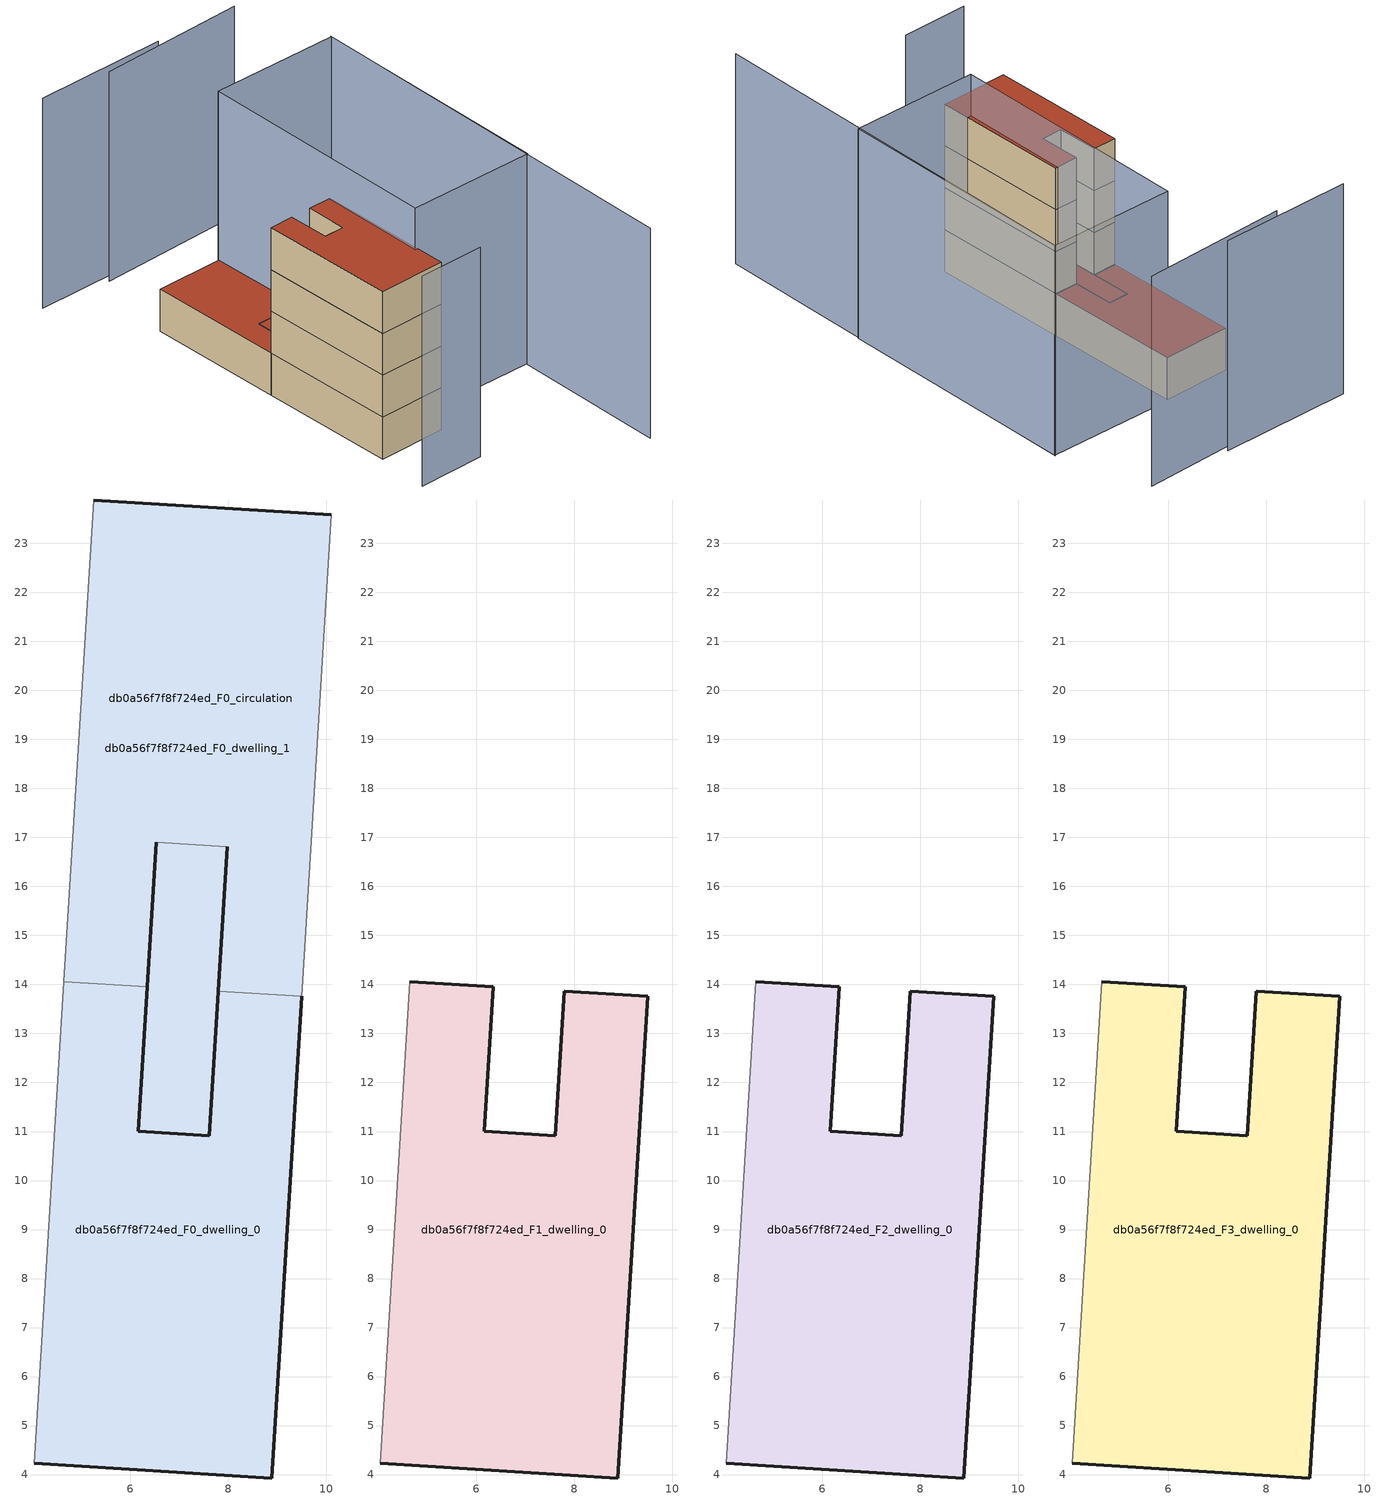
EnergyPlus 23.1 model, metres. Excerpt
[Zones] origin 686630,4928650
db0a56f7f8f724ed_F0_dwelling_0
 floor ground (EU_floor_Construction): 7.98,16.81 7.79,13.86 7.61,10.91 6.16,11 6.52,16.9 z0; 9.49,13.76 8.88,3.93 4.03,4.23 4.64,14.06 6.34,13.95 6.16,11 7.61,10.91 7.79,13.86 z0
 wall outside (EU_wall_Construction): 4.03,4.23 8.88,3.93 9.49,13.76 / 7.79,13.86 7.61,10.91 6.16,11 6.34,13.95 z0:3
 wall adiabatic (EU_wall_Construction): 4.64,14.06 4.03,4.23 z0:3
 wall to db0a56f7f8f724ed_F0_dwelling_1 (EU_wall_Construction): 9.49,13.76 7.79,13.86 / 6.34,13.95 4.64,14.06 z0:3
 roof outside (EU_floor_Construction): 7.61,10.91 7.79,13.86 7.98,16.81 6.52,16.9 6.16,11 z3
db0a56f7f8f724ed_F0_dwelling_1
 floor ground (EU_floor_Construction): 10.1,23.59 9.49,13.76 7.79,13.86 7.81,14.06 7.98,16.81 6.52,16.9 6.39,14.84 6.34,13.95 4.64,14.06 5.25,23.89 z0; 7.98,16.81 7.81,14.06 7.79,13.86 7.61,10.91 6.16,11 6.39,14.84 6.52,16.9 z0
 wall outside (EU_wall_Construction): 6.34,13.95 6.52,16.9 / 7.98,16.81 7.79,13.86 / 10.1,23.59 5.25,23.89 z0:3
 wall adiabatic (EU_wall_Construction): 5.25,23.89 4.64,14.06 / 9.49,13.76 10.1,23.59 z0:3
 wall to db0a56f7f8f724ed_F0_circulation (EU_wall_Construction): 6.52,16.9 7.98,16.81 z0:3
 roof outside (EU_roof_Construction): 7.61,10.91 7.79,13.86 7.81,14.06 7.98,16.81 6.52,16.9 6.39,14.84 6.16,11 z3; 9.49,13.76 10.1,23.59 5.25,23.89 4.64,14.06 6.34,13.95 6.39,14.84 6.52,16.9 7.98,16.81 7.81,14.06 7.79,13.86 z3
db0a56f7f8f724ed_F0_circulation
 floor ground (EU_floor_Construction): 7.98,16.81 7.95,16.31 7.81,14.06 7.79,13.86 7.61,10.91 6.16,11 6.39,14.84 6.52,16.9 z0; 9.49,13.76 8.88,3.93 4.03,4.23 4.64,14.06 6.34,13.95 6.16,11 7.61,10.91 7.79,13.86 z0; 10.1,23.59 9.49,13.76 7.79,13.86 7.84,14.63 7.98,16.81 6.52,16.9 6.38,14.6 6.34,13.95 4.64,14.06 5.25,23.89 z0
 wall outside (EU_wall_Construction): 6.52,16.9 6.16,11 7.61,10.91 7.98,16.81 z0:3
 roof outside (EU_roof_Construction): 7.61,10.91 7.79,13.86 7.81,14.06 7.95,16.31 7.98,16.81 6.52,16.9 6.39,14.84 6.16,11 z3; 8.88,3.93 9.49,13.76 7.79,13.86 7.61,10.91 6.16,11 6.34,13.95 4.64,14.06 4.03,4.23 z3; 9.49,13.76 10.1,23.59 5.25,23.89 4.64,14.06 6.34,13.95 6.38,14.6 6.52,16.9 7.98,16.81 7.84,14.63 7.79,13.86 z3
db0a56f7f8f724ed_F1_dwelling_0
 floor to db0a56f7f8f724ed_F0_dwelling_0 (EU_floor_Construction): 9.49,13.76 8.88,3.93 4.03,4.23 4.64,14.06 6.34,13.95 6.16,11 7.61,10.91 7.63,11.24 7.79,13.86 z3
 wall outside (EU_wall_Construction): 4.03,4.23 8.88,3.93 9.49,13.76 7.79,13.86 7.61,10.91 6.16,11 6.34,13.95 4.64,14.06 z3:6
 wall adiabatic (EU_wall_Construction): 4.64,14.06 4.03,4.23 z3:6
db0a56f7f8f724ed_F2_dwelling_0
 floor to db0a56f7f8f724ed_F1_dwelling_0 (EU_floor_Construction): 9.49,13.76 8.88,3.93 4.03,4.23 4.64,14.06 6.34,13.95 6.16,11 7.61,10.91 7.79,13.86 z6
 wall outside (EU_wall_Construction): 4.03,4.23 8.88,3.93 9.49,13.76 7.79,13.86 7.61,10.91 6.16,11 6.34,13.95 4.64,14.06 z6:9
 wall adiabatic (EU_wall_Construction): 4.64,14.06 4.03,4.23 z6:9
db0a56f7f8f724ed_F3_dwelling_0
 floor to db0a56f7f8f724ed_F2_dwelling_0 (EU_floor_Construction): 9.49,13.76 8.88,3.93 4.03,4.23 4.64,14.06 6.34,13.95 6.16,11 7.61,10.91 7.79,13.86 z9
 wall outside (EU_wall_Construction): 4.03,4.23 8.88,3.93 9.49,13.76 7.79,13.86 7.61,10.91 6.16,11 6.34,13.95 4.64,14.06 z9:12
 wall adiabatic (EU_wall_Construction): 4.64,14.06 4.03,4.23 z9:12
 roof outside (EU_roof_Construction): 8.88,3.93 9.49,13.76 7.79,13.86 7.61,10.91 6.16,11 6.34,13.95 4.64,14.06 4.03,4.23 z12
shading: 3.5,0.43 8.28,0.14 / 16.87,-5.85 19.31,23 / 17.79,29.59 7.23,29.98 / 11.74,30.17 2.29,30.82 / 10.16,23.68 19.31,22.97 / 19.31,22.97 17.92,5.29 / 17.92,5.29 8.78,6.01 / 8.78,6.01 10.16,23.68 z0:15
[Building]
EU S2 Campaign: North Axis=0; Terrain=City; Solar Distribution=FullExterior
[Site:Location]
Bologna: Latitude=44.5; Longitude=11.25; Time Zone=1; Elevation=37
[SizingPeriod:WeatherFileDays]
AnnualSizingPeriod: Begin Month=1; Begin Day of Month=1; End Month=12; End Day of Month=31; Day of Week for Start Day=Monday; Use Weather File Daylight Saving Period=No; Use Weather File Rain and Snow Indicators=No
[MATERIAL]
EU_InternalMass_Material: Roughness=MediumRough; Thickness=0.1; Conductivity=1; Density=1800; Specific Heat=900; Thermal Absorptance=0.9; Solar Absorptance=0.7; Visible Absorptance=0.7
[MATERIAL:NOMASS] Roughness=MediumRough; Thermal Absorptance=0.9; Solar Absorptance=0.7; Visible Absorptance=0.7
Name | Thermal Resistance
EU_wall_NoMass | 0.937881
EU_roof_NoMass | 0.548572
EU_floor_NoMass | 0.71348
[CONSTRUCTION]
EU_wall_Construction: EU_wall_NoMass
EU_roof_Construction: EU_roof_NoMass
EU_floor_Construction: EU_floor_NoMass
EU_InternalMass_Construction: EU_InternalMass_Material
[ZONE] Type=1; Multiplier=1; Ceiling Height=autocalculate; Floor Area=autocalculate; Part of Total Floor Area=Yes
Name | Volume
db0a56f7f8f724ed_F0_dwelling_0 | 156.461
db0a56f7f8f724ed_F1_dwelling_0; db0a56f7f8f724ed_F2_dwelling_0; db0a56f7f8f724ed_F3_dwelling_0 | 130.625
db0a56f7f8f724ed_F0_dwelling_1 | 156.464
db0a56f7f8f724ed_F0_circulation | 287.087
[INTERNALMASS] Construction=EU_InternalMass_Construction
Name | Zone or ZoneList | Surface Area
db0a56f7f8f724ed_F0_dwelling_0_EU_InternalMass | db0a56f7f8f724ed_F0_dwelling_0 | 43.5416
db0a56f7f8f724ed_F0_dwelling_1_EU_InternalMass | db0a56f7f8f724ed_F0_dwelling_1 | 43.5416
db0a56f7f8f724ed_F1_dwelling_0_EU_InternalMass | db0a56f7f8f724ed_F1_dwelling_0 | 95.6863
db0a56f7f8f724ed_F2_dwelling_0_EU_InternalMass | db0a56f7f8f724ed_F2_dwelling_0 | 95.6863
db0a56f7f8f724ed_F3_dwelling_0_EU_InternalMass | db0a56f7f8f724ed_F3_dwelling_0 | 95.6863
[OTHEREQUIPMENT] Fuel Type=Electricity; Design Level Calculation Method=Watts/Area; Power per Zone Floor Area=1; Fraction Latent=0; Fraction Radiant=0; Fraction Lost=0; Carbon Dioxide Generation Rate=0; EndUse Subcategory=EU_Step8_InternalGains
Name | Zone or ZoneList or Space or SpaceList | Schedule
EU_Step8_InternalGain_db0a56f7f8f724ed_F0_dwelling_0_f000 | db0a56f7f8f724ed_F0_dwelling_0 | EU_Step8_GainSchedule_db0a56f7f8f724ed_F0_dwelling_0_f000
EU_Step8_InternalGain_db0a56f7f8f724ed_F0_dwelling_1_f000 | db0a56f7f8f724ed_F0_dwelling_1 | EU_Step8_GainSchedule_db0a56f7f8f724ed_F0_dwelling_1_f000
EU_Step8_InternalGain_db0a56f7f8f724ed_F1_dwelling_0_f000 | db0a56f7f8f724ed_F1_dwelling_0 | EU_Step8_GainSchedule_db0a56f7f8f724ed_F1_dwelling_0_f000
EU_Step8_InternalGain_db0a56f7f8f724ed_F2_dwelling_0_f000 | db0a56f7f8f724ed_F2_dwelling_0 | EU_Step8_GainSchedule_db0a56f7f8f724ed_F2_dwelling_0_f000
EU_Step8_InternalGain_db0a56f7f8f724ed_F3_dwelling_0_f000 | db0a56f7f8f724ed_F3_dwelling_0 | EU_Step8_GainSchedule_db0a56f7f8f724ed_F3_dwelling_0_f000
[ZONEINFILTRATION:DESIGNFLOWRATE]
EU_Circulation_Infiltration_db0a56f7f8f724ed_F0_circulation: Zone or ZoneList or Space or SpaceList=db0a56f7f8f724ed_F0_circulation; Schedule=EU_AlwaysOn; Design Flow Rate Calculation Method=Flow/Area; Flow Rate per Floor Area=0.0005; Constant Term Coefficient=1; Temperature Term Coefficient=0; Velocity Term Coefficient=0; Velocity Squared Term Coefficient=0
[ZONEVENTILATION:DESIGNFLOWRATE] Schedule=EU_AlwaysOn; Design Flow Rate Calculation Method=AirChanges/Hour; Air Changes per Hour=0.687892; Ventilation Type=Natural; Fan Pressure Rise=0; Fan Total Efficiency=1; Constant Term Coefficient=1; Temperature Term Coefficient=0; Velocity Term Coefficient=0; Velocity Squared Term Coefficient=0; Minimum Indoor Temperature=-100; Maximum Indoor Temperature=100; Delta Temperature=-100; Minimum Outdoor Temperature=-100; Maximum Outdoor Temperature=100; Maximum Wind Speed=40
Name | Zone or ZoneList or Space or SpaceList
EU_ConstantAir_db0a56f7f8f724ed_F0_dwelling_0 | db0a56f7f8f724ed_F0_dwelling_0
EU_ConstantAir_db0a56f7f8f724ed_F0_dwelling_1 | db0a56f7f8f724ed_F0_dwelling_1
EU_ConstantAir_db0a56f7f8f724ed_F1_dwelling_0 | db0a56f7f8f724ed_F1_dwelling_0
EU_ConstantAir_db0a56f7f8f724ed_F2_dwelling_0 | db0a56f7f8f724ed_F2_dwelling_0
EU_ConstantAir_db0a56f7f8f724ed_F3_dwelling_0 | db0a56f7f8f724ed_F3_dwelling_0
[HVACTEMPLATE:THERMOSTAT] Constant Heating Setpoint=20; Constant Cooling Setpoint=50
EU_HeatOnly_db0a56f7f8f724ed_F0_dwelling_0; EU_HeatOnly_db0a56f7f8f724ed_F0_dwelling_1; EU_HeatOnly_db0a56f7f8f724ed_F1_dwelling_0; EU_HeatOnly_db0a56f7f8f724ed_F2_dwelling_0; EU_HeatOnly_db0a56f7f8f724ed_F3_dwelling_0
[HVACTEMPLATE:ZONE:IDEALLOADSAIRSYSTEM] System Availability Schedule=EU_AlwaysOn; Maximum Heating Supply Air Temperature=50; Minimum Cooling Supply Air Temperature=13; Maximum Heating Supply Air Humidity Ratio=0.0156; Minimum Cooling Supply Air Humidity Ratio=0.0077; Heating Limit=NoLimit; Cooling Limit=NoLimit; Heating Availability Schedule=EU_AlwaysOn; Cooling Availability Schedule=EU_CoolingOff; Dehumidification Control Type=ConstantSensibleHeatRatio; Cooling Sensible Heat Ratio=0.7; Dehumidification Setpoint=60; Humidification Control Type=None; Humidification Setpoint=30; Outdoor Air Method=None; Outdoor Air Flow Rate per Person=0.00944; Outdoor Air Flow Rate per Zone Floor Area=0; Outdoor Air Flow Rate per Zone=0; Demand Controlled Ventilation Type=None; Outdoor Air Economizer Type=NoEconomizer; Heat Recovery Type=None; Sensible Heat Recovery Effectiveness=0.7; Latent Heat Recovery Effectiveness=0.65
Name | Template Thermostat
db0a56f7f8f724ed_F0_dwelling_0 | EU_HeatOnly_db0a56f7f8f724ed_F0_dwelling_0
db0a56f7f8f724ed_F0_dwelling_1 | EU_HeatOnly_db0a56f7f8f724ed_F0_dwelling_1
db0a56f7f8f724ed_F1_dwelling_0 | EU_HeatOnly_db0a56f7f8f724ed_F1_dwelling_0
db0a56f7f8f724ed_F2_dwelling_0 | EU_HeatOnly_db0a56f7f8f724ed_F2_dwelling_0
db0a56f7f8f724ed_F3_dwelling_0 | EU_HeatOnly_db0a56f7f8f724ed_F3_dwelling_0
[SIZING:ZONE] Zone Cooling Design Supply Air Temperature Input Method=SupplyAirTemperature; Zone Cooling Design Supply Air Temperature=13; Zone Heating Design Supply Air Temperature Input Method=SupplyAirTemperature; Zone Heating Design Supply Air Temperature=50; Zone Cooling Design Supply Air Humidity Ratio=0.008; Zone Heating Design Supply Air Humidity Ratio=0.008; Cooling Design Air Flow Method=DesignDay; Cooling Design Air Flow Rate=0; Cooling Minimum Air Flow per Zone Floor Area=0.000762; Cooling Minimum Air Flow=0; Cooling Minimum Air Flow Fraction=0.2; Heating Design Air Flow Method=DesignDay; Heating Design Air Flow Rate=0; Heating Maximum Air Flow per Zone Floor Area=0.002032; Heating Maximum Air Flow=0.141576; Heating Maximum Air Flow Fraction=0.3; Account for Dedicated Outdoor Air System=No; Dedicated Outdoor Air System Control Strategy=NeutralSupplyAir; Dedicated Outdoor Air Low Setpoint Temperature for Design=autosize; Dedicated Outdoor Air High Setpoint Temperature for Design=autosize; Zone Load Sizing Method=Sensible Load Only No Latent Load; Zone Latent Cooling Design Supply Air Humidity Ratio Input Method=HumidityRatioDifference; Zone Cooling Design Supply Air Humidity Ratio Difference=0.005; Zone Latent Heating Design Supply Air Humidity Ratio Input Method=HumidityRatioDifference; Zone Humidification Design Supply Air Humidity Ratio Difference=0.005
db0a56f7f8f724ed_F0_dwelling_0; db0a56f7f8f724ed_F0_dwelling_1; db0a56f7f8f724ed_F1_dwelling_0; db0a56f7f8f724ed_F2_dwelling_0; db0a56f7f8f724ed_F3_dwelling_0
[SCHEDULE:CONSTANT]
Name | Hourly Value
EU_AlwaysOn | 1
EU_CoolingOff | 0
[SCHEDULE:FILE] Column Number=1; Rows to Skip at Top=0; Number of Hours of Data=8760; Column Separator=Comma; Interpolate to Timestep=No; Minutes per Item=60; Adjust Schedule for Daylight Savings=Yes
Name | File
EU_Step8_GainSchedule_db0a56f7f8f724ed_F0_dwelling_0_f000 | ../../schedules/db0a56f7f8f724ed/db0a56f7f8f724ed_F0_dwelling_0_f000_gain.csv
EU_Step8_GainSchedule_db0a56f7f8f724ed_F0_dwelling_1_f000 | ../../schedules/db0a56f7f8f724ed/db0a56f7f8f724ed_F0_dwelling_1_f000_gain.csv
EU_Step8_GainSchedule_db0a56f7f8f724ed_F1_dwelling_0_f000 | ../../schedules/db0a56f7f8f724ed/db0a56f7f8f724ed_F1_dwelling_0_f000_gain.csv
EU_Step8_GainSchedule_db0a56f7f8f724ed_F2_dwelling_0_f000 | ../../schedules/db0a56f7f8f724ed/db0a56f7f8f724ed_F2_dwelling_0_f000_gain.csv
EU_Step8_GainSchedule_db0a56f7f8f724ed_F3_dwelling_0_f000 | ../../schedules/db0a56f7f8f724ed/db0a56f7f8f724ed_F3_dwelling_0_f000_gain.csv
